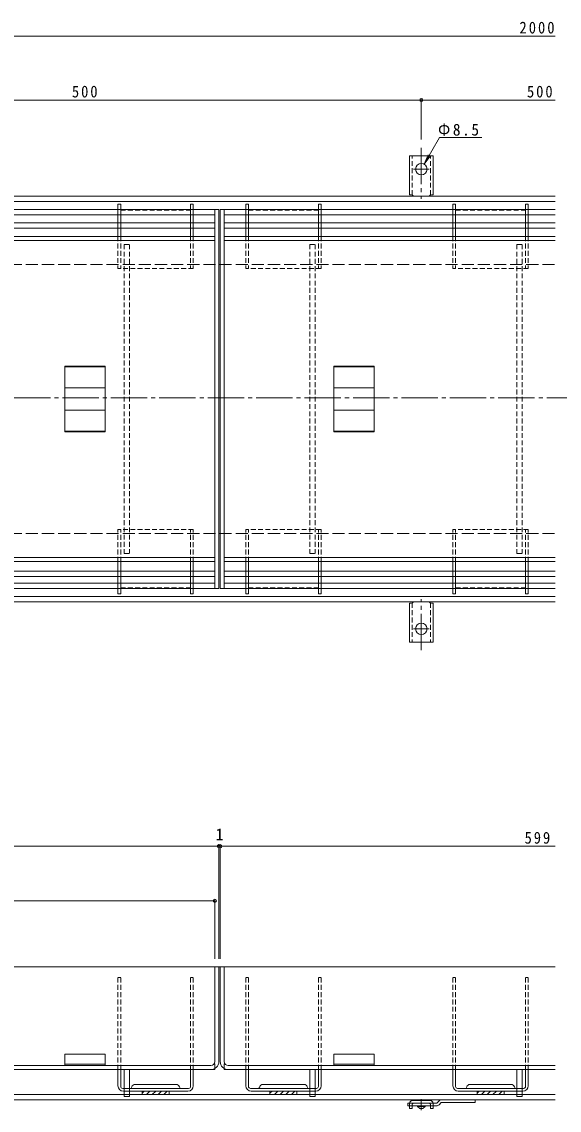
# Model space of a CAD drawing. Units: millimetres at full size, sheet at 1:3; details may follow other scales. Extents: x -1096 to 1162, y -823 to 816.
# Drawn here: x -468 to -68, y -470 to 340 of the extents above; entities that cross this region are included whole.
import ezdxf
from ezdxf.enums import TextEntityAlignment as Align

# ---------------------------------------------------------------- set-up
doc = ezdxf.new("R2010")
doc.units = ezdxf.units.MM
doc.header["$LTSCALE"] = 3
doc.header["$PDMODE"] = 32
doc.header["$PDSIZE"] = 2.4
for name, pattern in [('CHAIN1', [8, 5, -1, 1, -1]), ('CHAIN2', [12, 9, -1, 1, -1]), ('DASHED1', [1.8, 1.2, -0.6]), ('DASHED2', [3, 2, -1]), ('DASHED3', [4, 3, -1])]:
    doc.linetypes.add(name, pattern=pattern)
for name, color, linetype, lineweight in [('4-0', 7, 'CHAIN2', 9), ('4-1', 2, 'Continuous', 9), ('4-2', 3, 'Continuous', 9), ('4-3', 4, 'Continuous', 9), ('4-4', 7, 'Continuous', 9), ('4-5', 7, 'Continuous', 9), ('4-9', 5, 'Continuous', 9), ('4-A', 6, 'Continuous', 9)]:
    doc.layers.add(name, color=color, linetype=linetype, lineweight=lineweight)
doc.styles.add('ＭＳ ゴシック', font='')
doc.styles.get('ＭＳ ゴシック').set_extended_font_data('MS Gothic')

msp = doc.modelspace()

# ---------------------------------------------------------------- linework, layer by layer
at = {"layer": '4-0'}
msp.add_line((-941.66, 60.267), (-55.359, 60.267), dxfattribs=at)
at = {"layer": '4-1', "linetype": 'CHAIN2'}
for p, q in [((-170.896, 246.348), (-170.896, 208.236)), ((-170.896, 230.401), (-176.672, 230.401)), ((-170.896, 230.401), (-165.12, 230.401)), ((-170.896, -127.547), (-170.896, -89.434)), ((-170.896, -111.599), (-176.672, -111.599)), ((-170.896, -111.599), (-165.12, -111.599))]:
    msp.add_line(p, q, dxfattribs=at)
at = {"layer": '4-1'}
for p, q in [((-179.646, 211.401), (-179.646, 240.401)), ((-170.896, 240.401), (-179.646, 240.401)), ((-170.896, 240.401), (-162.146, 240.401)), ((-162.146, 211.401), (-162.146, 240.401)), ((-179.646, 211.401), (-178.396, 211.401)), ((-162.146, 211.401), (-163.396, 211.401)), ((-920.896, 210.401), (-71.396, 210.401)), ((-920.896, 206.401), (-71.396, 206.401)), ((-920.896, -87.599), (-71.396, -87.599)), ((-920.896, -91.599), (-71.396, -91.599)), ((-179.646, -92.599), (-179.646, -121.599)), ((-179.646, -92.599), (-178.396, -92.599)), ((-162.146, -92.599), (-163.396, -92.599)), ((-162.146, -92.599), (-162.146, -121.599)), ((-170.896, -121.599), (-179.646, -121.599)), ((-170.896, -121.599), (-162.146, -121.599)), ((-71.396, -363.119), (-321.396, -363.119)), ((-391.896, -458.12), (-541.896, -458.12)), ((-253.896, -458.12), (-387.896, -458.12)), ((-99.896, -458.12), (-249.896, -458.12)), ((-71.396, -458.12), (-95.896, -458.12)), ((-71.396, -462.12), (-1062.705, -462.12))]:
    msp.add_line(p, q, dxfattribs=at)
at = {"layer": '4-1', "linetype": 'DASHED1'}
for p, q in [((-177.646, 211.255), (-177.646, 240.401)), ((-164.146, 211.255), (-164.146, 240.401)), ((-177.646, -92.453), (-177.646, -121.599)), ((-164.146, -92.453), (-164.146, -121.599)), ((-391.896, -458.12), (-387.896, -458.12)), ((-253.896, -458.12), (-249.896, -458.12)), ((-99.896, -458.12), (-95.896, -458.12))]:
    msp.add_line(p, q, dxfattribs=at)
at = {"layer": '4-1', "linetype": 'DASHED3'}
for p, q in [((-920.896, 159.401), (-71.396, 159.401)), ((-920.896, -40.599), (-71.396, -40.599))]:
    msp.add_line(p, q, dxfattribs=at)
at = {"layer": '4-1'}
for centre in [(-170.896, 230.401), (-170.896, -111.599)]:
    msp.add_circle(centre, 4.25, dxfattribs=at)
for centre, start, end in [((-178.396, 209.401), 30.00051, 90), ((-163.396, 209.401), 90, 149.99949), ((-178.396, -90.599), 270, 329.99949), ((-163.396, -90.599), 210.00051, 270)]:
    msp.add_arc(centre, 2, start, end, dxfattribs=at)
at = {"layer": '4-2'}
for p, q in [((-324.396, -81.599), (-324.396, 200.401)), ((-321.396, 200.401), (-321.396, -81.599)), ((-320.396, 200.401), (-320.396, -81.599)), ((-317.396, 200.401), (-317.396, -81.599)), ((-917.396, 180.401), (-324.396, 180.401)), ((-317.396, 180.401), (-71.396, 180.401)), ((-917.396, 177.401), (-324.396, 177.401)), ((-317.396, 177.401), (-71.396, 177.401)), ((-435.896, 34.946), (-435.896, 83.855)), ((-405.896, 83.855), (-435.896, 83.855)), ((-405.896, 83.355), (-435.896, 83.355)), ((-405.896, 83.855), (-405.896, 34.946)), ((-235.896, 34.946), (-235.896, 83.855)), ((-205.896, 83.855), (-235.896, 83.855)), ((-205.896, 83.355), (-235.896, 83.355)), ((-205.896, 83.855), (-205.896, 34.946)), ((-405.896, 67.767), (-435.896, 67.767)), ((-205.896, 67.767), (-235.896, 67.767)), ((-405.896, 51.035), (-435.896, 51.035)), ((-205.896, 51.035), (-235.896, 51.035)), ((-405.896, 35.446), (-435.896, 35.446)), ((-405.896, 34.946), (-435.896, 34.946)), ((-205.896, 35.446), (-235.896, 35.446)), ((-205.896, 34.946), (-235.896, 34.946)), ((-917.396, -58.599), (-324.396, -58.599)), ((-917.396, -61.599), (-324.396, -61.599)), ((-317.396, -58.599), (-71.396, -58.599)), ((-317.396, -61.599), (-71.396, -61.599)), ((-321.396, -363.12), (-920.396, -363.12)), ((-324.396, -433.62), (-324.396, -363.12)), ((-321.396, -433.62), (-321.396, -363.12)), ((-320.396, -433.62), (-320.396, -363.12)), ((-71.396, -363.12), (-320.396, -363.12)), ((-317.396, -433.62), (-317.396, -363.12)), ((-435.896, -436.62), (-435.896, -428.12)), ((-235.896, -436.62), (-235.896, -428.12)), ((-914.396, -436.62), (-327.396, -436.62)), ((-435.896, -435.62), (-405.896, -435.62)), ((-314.396, -436.62), (-71.396, -436.62)), ((-235.896, -435.62), (-205.896, -435.62)), ((-917.396, -439.62), (-324.396, -439.62)), ((-324.396, -439.62), (-324.396, -438.816)), ((-317.396, -439.62), (-317.396, -438.816)), ((-317.396, -439.62), (-71.396, -439.62))]:
    msp.add_line(p, q, dxfattribs=at)
at = {"layer": '4-2', "linetype": 'DASHED1'}
for p, q in [((-324.396, -438.816), (-324.396, -433.62)), ((-317.396, -438.816), (-317.396, -433.62))]:
    msp.add_line(p, q, dxfattribs=at)
at = {"layer": '4-2'}
for points in [[(-405.896, -436.62), (-405.896, -428.12), (-435.896, -428.12)], [(-205.896, -436.62), (-205.896, -428.12), (-235.896, -428.12)]]:
    msp.add_lwpolyline(points, dxfattribs=at)
for centre, radius, start, end in [((-327.396, -433.62), 6, 270, 0), ((-327.396, -433.62), 3, 270, 0), ((-314.396, -433.62), 6, 180, 270), ((-314.396, -433.62), 3, 180, 270)]:
    msp.add_arc(centre, radius, start, end, dxfattribs=at)
at = {"layer": '4-3'}
for p, q in [((-396.396, 204.401), (-396.396, 200.401)), ((-394.396, 204.401), (-396.396, 204.401)), ((-394.396, 204.401), (-394.396, 200.401)), ((-342.396, 204.401), (-342.396, 200.401)), ((-340.396, 204.401), (-342.396, 204.401)), ((-340.396, 204.401), (-340.396, 200.401)), ((-299.396, 204.401), (-301.396, 204.401)), ((-301.396, 204.401), (-301.396, 200.401)), ((-299.396, 204.401), (-299.396, 200.401)), ((-245.396, 204.401), (-247.396, 204.401)), ((-247.396, 204.401), (-247.396, 200.401)), ((-245.396, 204.401), (-245.396, 200.401)), ((-145.396, 204.401), (-147.396, 204.401)), ((-147.396, 204.401), (-147.396, 200.401)), ((-145.396, 204.401), (-145.396, 200.401)), ((-91.396, 204.401), (-93.396, 204.401)), ((-93.396, 204.401), (-93.396, 200.401)), ((-91.396, 204.401), (-91.396, 200.401)), ((-396.396, 196.401), (-396.396, 190.401)), ((-394.396, 196.401), (-394.396, 190.401)), ((-342.396, 196.401), (-342.396, 190.401)), ((-340.396, 196.401), (-340.396, 190.401)), ((-301.396, 196.401), (-301.396, 190.401)), ((-299.396, 196.401), (-299.396, 190.401)), ((-247.396, 196.401), (-247.396, 190.401)), ((-245.396, 196.401), (-245.396, 190.401)), ((-147.396, 196.401), (-147.396, 190.401)), ((-145.396, 196.401), (-145.396, 190.401)), ((-93.396, 196.401), (-93.396, 190.401)), ((-91.396, 196.401), (-91.396, 190.401)), ((-396.396, 186.401), (-396.396, 180.401)), ((-394.396, 186.401), (-394.396, 180.401)), ((-342.396, 186.401), (-342.396, 180.401)), ((-340.396, 186.401), (-340.396, 180.401)), ((-301.396, 186.401), (-301.396, 180.401)), ((-299.396, 186.401), (-299.396, 180.401)), ((-247.396, 186.401), (-247.396, 180.401)), ((-245.396, 186.401), (-245.396, 180.401)), ((-147.396, 186.401), (-147.396, 180.401)), ((-145.396, 186.401), (-145.396, 180.401)), ((-93.396, 186.401), (-93.396, 180.401)), ((-91.396, 186.401), (-91.396, 180.401)), ((-396.396, -68.599), (-396.396, -61.599)), ((-394.396, -68.599), (-394.396, -61.599)), ((-342.396, -68.599), (-342.396, -61.599)), ((-340.396, -68.599), (-340.396, -61.599)), ((-301.396, -68.599), (-301.396, -61.599)), ((-299.396, -68.599), (-299.396, -61.599)), ((-247.396, -68.599), (-247.396, -61.599)), ((-245.396, -68.599), (-245.396, -61.599)), ((-147.396, -68.599), (-147.396, -61.599)), ((-145.396, -68.599), (-145.396, -61.599)), ((-93.396, -68.599), (-93.396, -61.599)), ((-91.396, -68.599), (-91.396, -61.599)), ((-396.396, -77.599), (-396.396, -72.599)), ((-394.396, -77.599), (-394.396, -72.599)), ((-342.396, -77.599), (-342.396, -72.599)), ((-340.396, -77.599), (-340.396, -72.599)), ((-301.396, -77.599), (-301.396, -72.599)), ((-299.396, -77.599), (-299.396, -72.599)), ((-247.396, -77.599), (-247.396, -72.599)), ((-245.396, -77.599), (-245.396, -72.599)), ((-147.396, -77.599), (-147.396, -72.599)), ((-145.396, -77.599), (-145.396, -72.599)), ((-93.396, -77.599), (-93.396, -72.599)), ((-91.396, -77.599), (-91.396, -72.599)), ((-396.396, -85.599), (-396.396, -81.599)), ((-394.396, -85.599), (-396.396, -85.599)), ((-394.396, -85.599), (-394.396, -81.599)), ((-342.396, -85.599), (-342.396, -81.599)), ((-340.396, -85.599), (-342.396, -85.599)), ((-340.396, -85.599), (-340.396, -81.599)), ((-301.396, -85.599), (-301.396, -81.599)), ((-299.396, -85.599), (-301.396, -85.599)), ((-299.396, -85.599), (-299.396, -81.599)), ((-247.396, -85.599), (-247.396, -81.599)), ((-245.396, -85.599), (-247.396, -85.599)), ((-245.396, -85.599), (-245.396, -81.599)), ((-147.396, -85.599), (-147.396, -81.599)), ((-145.396, -85.599), (-147.396, -85.599)), ((-145.396, -85.599), (-145.396, -81.599)), ((-93.396, -85.599), (-93.396, -81.599)), ((-91.396, -85.599), (-93.396, -85.599)), ((-91.396, -85.599), (-91.396, -81.599)), ((-396.396, -439.62), (-394.396, -439.62)), ((-396.396, -451.62), (-396.396, -439.62)), ((-394.396, -452.12), (-394.396, -439.62)), ((-342.396, -439.62), (-340.396, -439.62)), ((-342.396, -452.12), (-342.396, -439.62)), ((-340.396, -451.62), (-340.396, -439.62)), ((-301.396, -439.62), (-299.396, -439.62)), ((-301.396, -451.62), (-301.396, -439.62)), ((-299.396, -452.12), (-299.396, -439.62)), ((-247.396, -439.62), (-245.396, -439.62)), ((-247.396, -452.12), (-247.396, -439.62)), ((-245.396, -451.62), (-245.396, -439.62)), ((-147.396, -439.62), (-145.396, -439.62)), ((-147.396, -451.62), (-147.396, -439.62)), ((-145.396, -452.12), (-145.396, -439.62)), ((-93.396, -439.62), (-91.396, -439.62)), ((-93.396, -452.12), (-93.396, -439.62)), ((-91.396, -451.62), (-91.396, -439.62)), ((-353.146, -450.62), (-383.646, -450.62)), ((-258.146, -450.62), (-288.646, -450.62)), ((-104.146, -450.62), (-134.646, -450.62)), ((-391.896, -453.62), (-392.896, -453.62)), ((-392.396, -455.62), (-391.896, -455.62)), ((-343.896, -453.62), (-387.896, -453.62)), ((-387.896, -455.62), (-344.396, -455.62)), ((-376.853, -455.62), (-378.396, -457.163)), ((-372.61, -455.62), (-375.11, -458.12)), ((-368.368, -455.62), (-370.867, -458.12)), ((-364.125, -455.62), (-366.625, -458.12)), ((-359.882, -455.62), (-362.382, -458.12)), ((-358.396, -458.12), (-358.396, -455.62)), ((-253.896, -453.62), (-297.896, -453.62)), ((-297.396, -455.62), (-253.896, -455.62)), ((-281.853, -455.62), (-283.396, -457.163)), ((-277.61, -455.62), (-280.11, -458.12)), ((-273.368, -455.62), (-275.867, -458.12)), ((-269.125, -455.62), (-271.625, -458.12)), ((-264.882, -455.62), (-267.382, -458.12)), ((-263.396, -458.12), (-263.396, -455.62)), ((-248.896, -453.62), (-249.896, -453.62)), ((-249.896, -455.62), (-249.396, -455.62)), ((-99.896, -453.62), (-143.896, -453.62)), ((-143.396, -455.62), (-99.896, -455.62)), ((-127.853, -455.62), (-129.396, -457.163)), ((-123.61, -455.62), (-126.11, -458.12)), ((-119.368, -455.62), (-121.868, -458.12)), ((-115.125, -455.62), (-117.625, -458.12)), ((-110.882, -455.62), (-113.382, -458.12)), ((-109.396, -458.12), (-109.396, -455.62)), ((-94.896, -453.62), (-95.896, -453.62)), ((-95.896, -455.62), (-95.396, -455.62))]:
    msp.add_line(p, q, dxfattribs=at)
at = {"layer": '4-3', "linetype": 'DASHED1'}
for p, q in [((-396.396, 200.401), (-396.396, 196.401)), ((-394.396, 200.401), (-394.396, 196.401)), ((-394.396, 199.901), (-342.396, 199.901)), ((-342.396, 200.401), (-342.396, 196.401)), ((-340.396, 200.401), (-340.396, 196.401)), ((-301.396, 200.401), (-301.396, 196.401)), ((-299.396, 200.401), (-299.396, 196.401)), ((-299.396, 199.901), (-247.396, 199.901)), ((-247.396, 200.401), (-247.396, 196.401)), ((-245.396, 200.401), (-245.396, 196.401)), ((-147.396, 200.401), (-147.396, 196.401)), ((-145.396, 200.401), (-145.396, 196.401)), ((-145.396, 199.901), (-93.396, 199.901)), ((-93.396, 200.401), (-93.396, 196.401)), ((-91.396, 200.401), (-91.396, 196.401)), ((-396.396, 190.401), (-396.396, 186.401)), ((-394.396, 190.401), (-394.396, 186.401)), ((-342.396, 190.401), (-342.396, 186.401)), ((-340.396, 190.401), (-340.396, 186.401)), ((-301.396, 190.401), (-301.396, 186.401)), ((-299.396, 190.401), (-299.396, 186.401)), ((-247.396, 190.401), (-247.396, 186.401)), ((-245.396, 190.401), (-245.396, 186.401)), ((-147.396, 190.401), (-147.396, 186.401)), ((-145.396, 190.401), (-145.396, 186.401)), ((-93.396, 190.401), (-93.396, 186.401)), ((-91.396, 190.401), (-91.396, 186.401)), ((-396.396, 180.401), (-396.396, 156.401)), ((-394.396, 180.401), (-394.396, 156.401)), ((-342.396, 180.401), (-342.396, 156.401)), ((-340.396, 180.401), (-340.396, 156.401)), ((-301.396, 180.401), (-301.396, 156.401)), ((-299.396, 180.401), (-299.396, 156.401)), ((-247.396, 180.401), (-247.396, 156.401)), ((-245.396, 180.401), (-245.396, 156.401)), ((-147.396, 180.401), (-147.396, 156.401)), ((-145.396, 180.401), (-145.396, 156.401)), ((-93.396, 180.401), (-93.396, 156.401)), ((-91.396, 180.401), (-91.396, 156.401)), ((-340.396, 156.401), (-396.396, 156.401)), ((-245.396, 156.401), (-301.396, 156.401)), ((-91.396, 156.401), (-147.396, 156.401)), ((-396.396, -61.599), (-396.396, -37.599)), ((-340.396, -37.599), (-396.396, -37.599)), ((-394.396, -61.599), (-394.396, -37.599)), ((-342.396, -61.599), (-342.396, -37.599)), ((-340.396, -61.599), (-340.396, -37.599)), ((-245.396, -37.599), (-301.396, -37.599)), ((-301.396, -61.599), (-301.396, -37.599)), ((-299.396, -61.599), (-299.396, -37.599)), ((-247.396, -61.599), (-247.396, -37.599)), ((-245.396, -61.599), (-245.396, -37.599)), ((-91.396, -37.599), (-147.396, -37.599)), ((-147.396, -61.599), (-147.396, -37.599)), ((-145.396, -61.599), (-145.396, -37.599)), ((-93.396, -61.599), (-93.396, -37.599)), ((-91.396, -61.599), (-91.396, -37.599)), ((-396.396, -72.599), (-396.396, -68.599)), ((-394.396, -72.599), (-394.396, -68.599)), ((-342.396, -72.599), (-342.396, -68.599)), ((-340.396, -72.599), (-340.396, -68.599)), ((-301.396, -72.599), (-301.396, -68.599)), ((-299.396, -72.599), (-299.396, -68.599)), ((-247.396, -72.599), (-247.396, -68.599)), ((-245.396, -72.599), (-245.396, -68.599)), ((-147.396, -72.599), (-147.396, -68.599)), ((-145.396, -72.599), (-145.396, -68.599)), ((-93.396, -72.599), (-93.396, -68.599)), ((-91.396, -72.599), (-91.396, -68.599)), ((-396.396, -81.599), (-396.396, -77.599)), ((-394.396, -81.599), (-394.396, -77.599)), ((-342.396, -81.599), (-342.396, -77.599)), ((-340.396, -81.599), (-340.396, -77.599)), ((-301.396, -81.599), (-301.396, -77.599)), ((-299.396, -81.599), (-299.396, -77.599)), ((-247.396, -81.599), (-247.396, -77.599)), ((-245.396, -81.599), (-245.396, -77.599)), ((-147.396, -81.599), (-147.396, -77.599)), ((-145.396, -81.599), (-145.396, -77.599)), ((-93.396, -81.599), (-93.396, -77.599)), ((-91.396, -81.599), (-91.396, -77.599)), ((-394.396, -81.099), (-342.396, -81.099)), ((-299.396, -81.099), (-247.396, -81.099)), ((-145.396, -81.099), (-93.396, -81.099)), ((-396.396, -371.12), (-394.396, -371.12)), ((-396.396, -439.62), (-396.396, -371.12)), ((-394.396, -439.62), (-394.396, -371.12)), ((-342.396, -371.12), (-340.396, -371.12)), ((-342.396, -439.62), (-342.396, -371.12)), ((-340.396, -439.62), (-340.396, -371.12)), ((-301.396, -371.12), (-299.396, -371.12)), ((-301.396, -439.62), (-301.396, -371.12)), ((-299.396, -439.62), (-299.396, -371.12)), ((-247.396, -371.12), (-245.396, -371.12)), ((-247.396, -439.62), (-247.396, -371.12)), ((-245.396, -439.62), (-245.396, -371.12)), ((-147.396, -371.12), (-145.396, -371.12)), ((-147.396, -439.62), (-147.396, -371.12)), ((-145.396, -439.62), (-145.396, -371.12)), ((-93.396, -371.12), (-91.396, -371.12)), ((-93.396, -439.62), (-93.396, -371.12)), ((-91.396, -439.62), (-91.396, -371.12)), ((-391.896, -455.62), (-387.896, -455.62)), ((-253.896, -455.62), (-249.896, -455.62)), ((-99.896, -455.62), (-95.896, -455.62))]:
    msp.add_line(p, q, dxfattribs=at)
at = {"layer": '4-3'}
for points in [[(-358.396, -458.12), (-378.396, -458.12), (-378.396, -455.62)], [(-263.396, -458.12), (-283.396, -458.12), (-283.396, -455.62)], [(-109.396, -458.12), (-129.396, -458.12), (-129.396, -455.62)]]:
    msp.add_lwpolyline(points, dxfattribs=at)
for centre, radius, start, end in [((-392.396, -451.62), 4, 180, 270), ((-392.896, -452.12), 1.5, 180, 270), ((-387.519, -452.12), 1.5, 270, 345.52249), ((-383.646, -453.12), 2.5, 90, 165.52249), ((-353.146, -453.12), 2.5, 14.47751, 90), ((-349.273, -452.12), 1.5, 194.47751, 270), ((-344.396, -451.62), 4, 270, 0), ((-343.896, -452.12), 1.5, 270, 0), ((-297.396, -451.62), 4, 180, 270), ((-297.896, -452.12), 1.5, 180, 270), ((-292.519, -452.12), 1.5, 270, 345.52249), ((-288.646, -453.12), 2.5, 90, 165.52249), ((-258.146, -453.12), 2.5, 14.47751, 90), ((-254.273, -452.12), 1.5, 194.47751, 270), ((-249.396, -451.62), 4, 270, 0), ((-248.896, -452.12), 1.5, 270, 0), ((-143.396, -451.62), 4, 180, 270), ((-143.896, -452.12), 1.5, 180, 270), ((-138.519, -452.12), 1.5, 270, 345.52249), ((-134.646, -453.12), 2.5, 90, 165.52249), ((-104.146, -453.12), 2.5, 14.47751, 90), ((-100.273, -452.12), 1.5, 194.47751, 270), ((-95.396, -451.62), 4, 270, 0), ((-94.896, -452.12), 1.5, 270, 0)]:
    msp.add_arc(centre, radius, start, end, dxfattribs=at)
at = {"layer": '4-4'}
for p, q in [((-920.896, 329.417), (-71.396, 329.417)), ((-170.896, 282.721), (-170.896, 252.348)), ((-170.896, 281.821), (-71.396, 281.821)), ((-920.396, -273.397), (-321.396, -273.397)), ((-321.396, -272.497), (-321.396, -357.119)), ((-321.396, -273.397), (-320.396, -273.397)), ((-320.396, -272.497), (-320.396, -357.12)), ((-320.396, -273.397), (-71.396, -273.397)), ((-917.396, -313.98), (-324.396, -313.98)), ((-324.396, -313.08), (-324.396, -357.119))]:
    msp.add_line(p, q, dxfattribs=at)
msp.add_lwpolyline([(-920.896, 281.821), (-670.896, 281.821), (-170.896, 281.821)], dxfattribs=at)
for p in [(-170.896, 281.821), (-321.396, -273.397), (-320.396, -273.397), (-324.396, -313.98)]:
    msp.add_point(p, dxfattribs=at)
at = {"layer": '4-5'}
for p, q in [((-168.771, 234.081), (-157.297, 253.955)), ((-157.297, 253.955), (-125.87, 253.955)), ((-168.771, 234.081), (-165.901, 241.01)), ((-168.771, 234.081), (-164.205, 240.032))]:
    msp.add_line(p, q, dxfattribs=at)
at = {"layer": '4-9', "linetype": 'DASHED1', "lineweight": 5}
for p, q in [((-391.896, 174.401), (-387.896, 174.401)), ((-391.896, 174.401), (-391.896, -55.599)), ((-387.896, 174.401), (-387.896, -55.599)), ((-253.896, 174.401), (-249.896, 174.401)), ((-253.896, 174.401), (-253.896, -55.599)), ((-249.896, 174.401), (-249.896, -55.599)), ((-99.896, 174.401), (-95.896, 174.401)), ((-99.896, 174.401), (-99.896, -55.599)), ((-95.896, 174.401), (-95.896, -55.599)), ((-391.896, -55.599), (-387.896, -55.599)), ((-253.896, -55.599), (-249.896, -55.599)), ((-99.896, -55.599), (-95.896, -55.599))]:
    msp.add_line(p, q, dxfattribs=at)
at = {"layer": '4-9', "lineweight": 5}
for p, q in [((-391.896, -459.619), (-391.896, -439.619)), ((-387.896, -459.619), (-387.896, -439.619)), ((-253.896, -459.619), (-253.896, -439.619)), ((-249.896, -459.619), (-249.896, -439.619)), ((-99.896, -459.619), (-99.896, -439.619)), ((-95.896, -459.619), (-95.896, -439.619)), ((-391.896, -453.619), (-387.896, -453.619)), ((-387.896, -459.619), (-391.896, -459.619)), ((-253.896, -453.619), (-249.896, -453.619)), ((-249.896, -459.619), (-253.896, -459.619)), ((-99.896, -453.619), (-95.896, -453.619)), ((-95.896, -459.619), (-99.896, -459.619))]:
    msp.add_line(p, q, dxfattribs=at)
at = {"layer": '4-9', "color": 4, "linetype": 'CHAIN1'}
msp.add_line((-170.896, -461.523), (-170.896, -469.808), dxfattribs=at)
at = {"layer": '4-9', "color": 3}
for p, q in [((-180.896, -464.62), (-180.896, -466.62)), ((-180.896, -464.62), (-159.396, -464.62)), ((-159.81, -466.62), (-180.896, -466.62)), ((-157.775, -462.998), (-159.396, -464.62)), ((-157.689, -465.741), (-156.068, -464.12)), ((-156.068, -464.12), (-130.896, -464.12)), ((-155.654, -462.12), (-130.896, -462.12)), ((-130.896, -462.12), (-130.896, -464.12))]:
    msp.add_line(p, q, dxfattribs=at)
at = {"layer": '4-9', "color": 4, "linetype": 'DASHED2'}
for p, q in [((-179.646, -466.62), (-179.646, -464.619)), ((-177.646, -466.62), (-177.646, -465.619)), ((-164.146, -466.62), (-164.146, -465.619)), ((-162.146, -466.62), (-162.146, -464.619))]:
    msp.add_line(p, q, dxfattribs=at)
at = {"layer": '4-9', "color": 4}
for p, q in [((-179.646, -466.62), (-179.646, -468.419)), ((-177.646, -468.419), (-179.646, -468.419)), ((-164.146, -462.619), (-177.646, -462.619)), ((-177.646, -466.62), (-177.646, -468.419)), ((-164.146, -466.62), (-164.146, -468.419)), ((-162.146, -468.419), (-164.146, -468.419)), ((-162.146, -466.62), (-162.146, -468.419))]:
    msp.add_line(p, q, dxfattribs=at)
at = {"layer": '4-9', "color": 2}
for p, q in [((-173.646, -467.119), (-173.646, -466.62)), ((-171.896, -468.619), (-173.646, -467.119)), ((-168.146, -467.119), (-173.646, -467.119)), ((-169.896, -468.619), (-171.896, -468.619)), ((-168.146, -467.119), (-169.896, -468.619)), ((-168.146, -467.119), (-168.146, -466.62))]:
    msp.add_line(p, q, dxfattribs=at)
at = {"layer": '4-9', "color": 4}
for centre, start, end in [((-177.646, -464.619), 90, 180), ((-164.146, -464.619), 0, 90)]:
    msp.add_arc(centre, 2, start, end, dxfattribs=at)
at = {"layer": '4-9', "color": 4, "linetype": 'DASHED2'}
for centre, start, end in [((-176.646, -465.619), 90, 180), ((-165.146, -465.619), 0, 90)]:
    msp.add_arc(centre, 1, start, end, dxfattribs=at)
at = {"layer": '4-9', "color": 3}
for centre, start, end in [((-159.81, -463.62), 270, 314.99996), ((-155.654, -465.12), 90, 134.99996)]:
    msp.add_arc(centre, 3, start, end, dxfattribs=at)
at = {"layer": '4-A'}
for p, q in [((-920.396, 200.401), (-321.396, 200.401)), ((-917.396, 196.401), (-324.396, 196.401)), ((-320.396, 200.401), (-71.396, 200.401)), ((-317.396, 196.401), (-71.396, 196.401)), ((-917.396, 190.401), (-324.396, 190.401)), ((-917.396, 186.401), (-324.396, 186.401)), ((-317.396, 190.401), (-71.396, 190.401)), ((-317.396, 186.401), (-71.396, 186.401)), ((-917.396, -68.599), (-324.396, -68.599)), ((-917.396, -72.599), (-324.396, -72.599)), ((-317.396, -68.599), (-71.396, -68.599)), ((-317.396, -72.599), (-71.396, -72.599)), ((-917.396, -77.599), (-324.396, -77.599)), ((-317.396, -77.599), (-71.396, -77.599)), ((-920.396, -81.599), (-321.396, -81.599)), ((-320.396, -81.599), (-71.396, -81.599))]:
    msp.add_line(p, q, dxfattribs=at)

# ---------------------------------------------------------------- texts
at = {"layer": '4-4', "color": 2, "style": 'ＭＳ ゴシック'}
msp.add_text('1', height=8.798, dxfattribs=at).set_placement((-323.896, -271.597), align=Align.BOTTOM_LEFT)
at = {"layer": '4-4', "color": 2, "char_height": 8.798, "attachment_point": 7, "style": 'ＭＳ ゴシック'}
for s, insert in [('\\T1.28;\\W0.9;2000', (-97.936, 331.217)), ('\\T1.27;\\W0.9;500', (-430.646, 283.621)), ('\\T1.27;\\W0.9;500', (-92.367, 283.621)), ('\\T1.27;\\W0.9;599', (-94.143, -271.597))]:
    msp.add_mtext(s, dxfattribs=dict(at, insert=insert))
at = {"layer": '4-5', "color": 2, "insert": (-158.49, 255.1), "char_height": 8.798, "attachment_point": 7, "style": 'ＭＳ ゴシック'}
msp.add_mtext('\\T1.21;\\W0.95;Φ8.5', dxfattribs=at)

doc.saveas('drawing.dxf')
